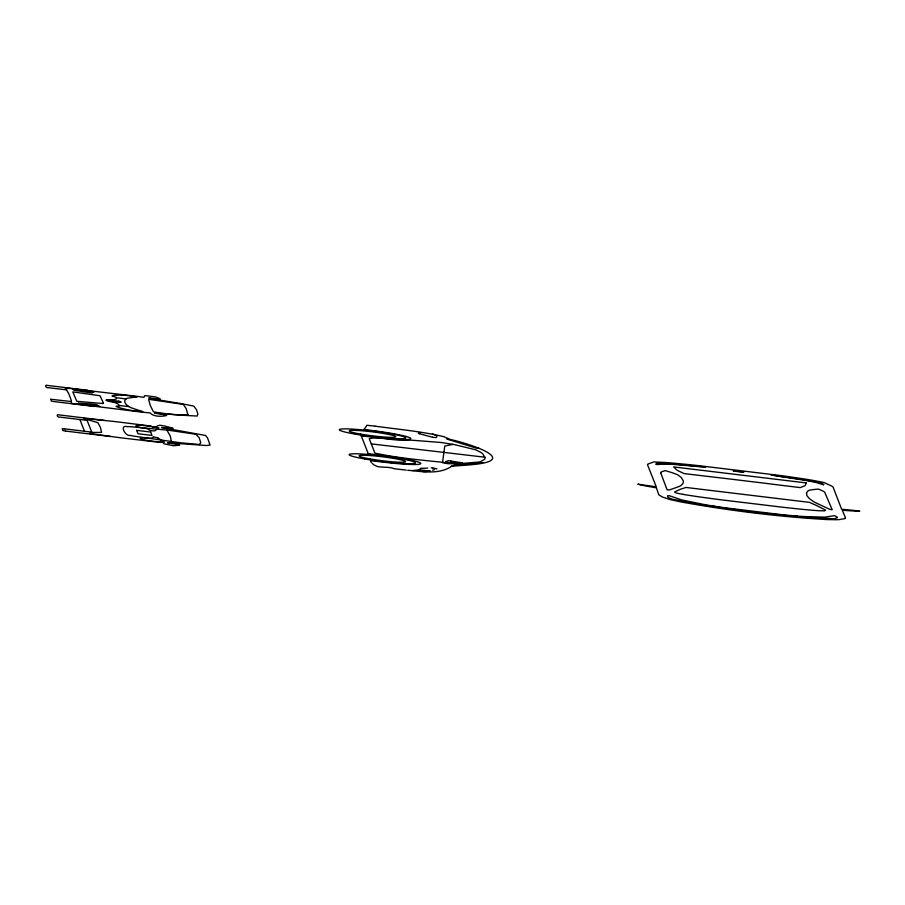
<?xml version="1.0" encoding="UTF-8"?>
<svg xmlns="http://www.w3.org/2000/svg" width="905" height="905" viewBox="0 0 905 905"><rect width="100%" height="100%" fill="white"/><g stroke="black" fill="none" stroke-linecap="round" stroke-linejoin="round"><path stroke-width="1.36" d="M466.923 464.129L456.199 464.966A102.966 8.62 7.1 0 0 452.477 465.724C439.706 474.989 422.601 471.55 407.736 470.272M364.161 429.219L365.88 426.934A80.409 6.731 7.1 0 0 366.208 426.368L366.853 425.26L374.885 426.142M65.273 387.928L137.684 396.424A32.444 2.715 7.1 0 1 142.458 397.159L143.884 397.397L144.551 395.768L146.904 395.779L155.705 397.001L160.015 398.686A49.571 4.152 7.1 0 1 160.106 399.173L148.737 397.951L152.538 398.89A74.504 6.233 7.1 0 0 155.875 399.456L171.079 401.944A229.406 19.197 7.1 0 1 181.554 403.698L193.783 406.119L196.408 409.592L197.89 413.913L197.211 416.051L186.159 415.463A229.406 19.197 7.1 0 1 176.079 414.728L161.418 413.619A74.504 6.233 7.1 0 0 158.217 413.393L154.698 413.178L166.294 414.999A49.583 4.152 7.1 0 1 166.599 415.519C161.746 416.628 153.771 417.024 149.947 412.85L149.268 412.804A32.863 2.749 7.1 0 1 142.345 412.182L71.45 403.404L71.257 400.281L68.803 393.743L65.284 388.007M126.033 398.947C122.729 401.13 126.134 405.304 129.042 406.617A158.024 13.224 7.1 0 0 131.202 407.793L142.764 411.639L140.286 411.424A49.402 4.129 7.1 0 1 139.178 411.323L135.784 410.994A8.473 0.713 7.1 0 1 133.182 410.666L131.576 410.44A13.937 1.165 7.1 0 1 127.435 409.739L119.913 407.861A78.678 6.584 7.1 0 1 117.288 406.967L116.145 406.447A6.935 0.577 7.1 0 1 116.225 406.243L119.143 406.04A9.469 0.792 7.1 0 0 119.584 405.972L118.623 404.331L115.161 402.68A12.455 1.041 7.1 0 0 113.408 402.239L110.987 401.741A22.648 1.901 7.1 0 1 107.288 400.926L105.919 400.168L106.948 399.693A23.157 1.934 7.1 0 1 110.218 399.739L112.458 399.795A12.455 1.041 7.1 0 0 114.03 399.761L116.462 398.822L116.168 397.261A9.469 0.792 7.1 0 0 115.636 397.08L112.265 396.119A6.935 0.577 7.1 0 1 112.005 395.96L112.831 395.587A78.678 6.584 7.1 0 1 114.98 395.259L121.711 395.112A13.937 1.165 7.1 0 1 125.682 395.383L127.254 395.542A8.473 0.713 7.1 0 1 129.845 395.847L133.307 396.333A49.402 4.129 7.1 0 1 134.449 396.514L136.994 396.899L127.447 398.211A158.013 13.224 7.1 0 0 126.033 398.947A69.923 5.849 7.1 0 0 116.836 397.781L116.836 397.781M50.691 399.252L71.495 401.571M370.507 460.679L371.333 460.702M361.276 435.848L377.114 437.658M420.316 468.371L421.979 468.304M136.644 430.35L150.671 432.058M659.53 464.423L661.612 464.016A14.559 1.222 7.1 0 1 662.856 463.971L666.284 464.039A59.278 4.955 7.1 0 1 668.897 464.152L672.144 464.322A23.553 1.968 7.1 0 1 674.44 464.48L680.628 464.989A144.8 12.116 7.1 0 1 687.359 465.6L696.103 466.414A15.351 1.29 7.1 0 0 697.608 466.539L698.513 466.595A33.462 2.794 7.1 0 0 699.995 466.697L705.742 467.025L675.243 464.163A13.371 1.12 7.1 0 0 674.395 464.163L656.985 463.36A98.916 8.281 7.1 0 0 656.464 463.575L655.876 463.994A47.626 3.982 7.1 0 0 655.887 464.435L658.998 464.57M434.4 469.729L432.567 470.193M430.203 470.77L426.798 471.482M412.703 470.555A35.024 2.93 7.1 0 0 413.325 470.521L419.264 469.831M419.06 469.865L429.468 470.951M62.309 428.744L64.617 428.857M482.806 462.568L467.942 464.05M461.211 463.575A12.093 1.007 7.1 0 0 462.206 463.462L478.326 462.093A128.77 10.77 7.1 0 0 480.578 461.629L484.537 459.412A340.269 28.474 7.1 0 0 484.922 458.586A320.223 26.799 7.1 0 0 484.956 457.534L482.897 454.095A337.361 28.225 7.1 0 0 482.286 453.496A363.572 30.419 7.1 0 0 480.883 452.376L475.555 449.762L455.611 444.898A61.065 5.113 7.1 0 0 453.122 444.366L444.796 445.984L442.5 462.704L447.941 463.711L458.45 463.654M426.334 471.539L426.108 471.562A13.813 1.154 7.1 0 1 422.793 471.55L422.624 471.55M451.505 463.055L449.287 462.749A13.79 1.154 7.1 0 1 447.489 462.376M451.143 466.29L469.186 464.932A566.643 47.411 7.1 0 0 476.822 464.141C523.181 458.45 453.439 439.129 446.923 438.936A13.598 1.143 7.1 0 0 447.523 439.219L448.823 439.649M427.726 468.066L426.934 468.123M425.995 468.168L422.397 468.304M461.199 463.575A7.828 0.656 7.1 0 1 460.045 463.575L455 463.145M431.187 467.828L432.748 467.976M91.835 432.443L100.41 432.432A14.31 1.199 7.1 0 0 100.817 432.409A15.147 1.267 7.1 0 0 101.598 432.262L100.285 427.058L97.876 422.748A15.147 1.267 7.1 0 0 97.107 422.465A14.31 1.199 7.1 0 0 96.428 422.262L85.885 419.173A8.349 0.701 7.1 0 0 85.455 419.026L84.448 418.755A7.342 0.611 7.1 0 1 83.995 418.596A8.258 0.69 7.1 0 1 83.735 418.438L111.507 421.187A197.833 16.55 7.1 0 1 118.6 422.013L146.893 425.554A36.234 3.032 7.1 0 1 150.931 426.153C157.108 429.275 156.441 423.698 162.651 425.712A10.724 0.894 7.1 0 1 164.653 425.972L172.9 428.223A50.16 4.197 7.1 0 1 173.126 428.54L161.52 427.522L205.593 435.475L207.562 438.031L210.073 445.045L206.566 445.531L167.493 442.76L179.563 444.966A50.861 4.253 7.1 0 1 179.586 445.181L173.568 445.746L164.11 443.835A92.717 7.76 7.1 0 1 163.737 443.507L163.081 442.488L157.119 441.968A36.234 3.032 7.1 0 1 153.171 441.595L123.023 438.077A193.308 16.177 7.1 0 1 117.865 437.432L89.606 433.461A8.258 0.69 7.1 0 1 89.765 433.314A7.342 0.611 7.1 0 1 90.127 433.257L90.998 433.201A8.349 0.701 7.1 0 0 91.371 433.167L91.733 432.104L86.982 420.056M111.032 400.304L118.872 401.22M111.688 401.379L119.528 402.306M151.316 430.791L153.409 430.837A10.894 0.916 7.1 0 0 155.049 430.746L158.861 427.85L149.246 426.187A42.411 3.552 7.1 0 0 145.807 425.757C132.718 423.97 132.854 427.036 145.015 428.144A15.272 1.278 7.1 0 1 146.814 428.585L150.547 430.656M447.556 438.71L448.71 438.699L447.964 438.393A94.199 7.885 7.1 0 1 445.961 437.647L444.819 437.126A36.732 3.077 7.1 0 1 444.355 436.81C422.499 431.493 398.132 429.343 375.168 426.165M797.305 516.065L789.284 515.409A75.941 6.358 7.1 0 1 783.843 514.911L724.486 507.75A75.975 6.358 7.1 0 1 718.909 506.913L710.504 505.578M456.369 463.745C429.242 460.679 401.435 458.869 374.896 453.088L369.285 438.767C378.267 436.255 390.643 440.373 400.892 440.022A61.834 5.17 7.1 0 0 403.935 440.158L410.304 440.215A12.512 1.052 7.1 0 1 412.669 440.271L441.188 442.5L453.122 444.366M377.487 437.692L379.523 437.918A38.621 3.235 7.1 0 0 410.847 438.518A38.621 3.235 7.1 0 0 377.679 431.266L377.114 431.187M484.888 457.217L371.288 443.891M406.187 470.102L399.037 469.288M711.07 506.189L714.226 506.415L707.224 505.035A48.565 4.061 7.1 0 1 703.049 504.311L681.318 499.832L669.338 495.702L667.619 495.804L667.573 496.675A177.267 14.831 7.1 0 0 668.037 497.298L671.963 499.13L700.459 504.515A69.199 5.792 7.1 0 0 703.558 505.047L709.69 506.008A13.134 1.097 7.1 0 0 710.889 506.167M797.316 516.597L797.497 516.619A13.134 1.097 7.1 0 0 798.685 516.755L804.635 517.241A69.289 5.803 7.1 0 0 807.599 517.445L834.5 518.746L837.306 517.728A177.719 14.876 7.1 0 0 837.306 517.162L834.557 515.646L824.794 517.151L804.579 516.563A48.632 4.073 7.1 0 1 800.586 516.303L794.058 516.008L797.316 516.597L796.185 516.472A26.177 2.195 7.1 0 0 792.282 516.054L782.904 515.137A92.355 7.726 7.1 0 1 780.449 514.888A112.277 9.401 7.1 0 1 778.029 514.64L766.999 513.52A10.815 0.905 7.1 0 0 765.223 513.384L765.008 513.361A29.707 2.489 7.1 0 0 764.34 513.327L761.015 513.101A7.364 0.622 7.1 0 1 759.68 512.977L749.464 511.744A7.545 0.634 7.1 0 1 747.835 511.495L747.326 511.416A23.915 2.002 7.1 0 1 745.584 511.11L743.695 510.782A10.815 0.905 7.1 0 0 741.862 510.488L729.023 508.701A92.457 7.738 7.1 0 1 725.708 508.237L716.149 506.868M462.206 463.462A16.629 1.391 7.1 0 0 462.127 462.817L448.654 460.713L445.871 461.516A34.537 2.885 7.1 0 0 445.758 461.788L447.115 462.285M166.882 430.079L129.551 426.606A70.024 5.86 7.1 0 0 126.983 426.606C119.121 424.558 125.376 436.968 130.422 435.396A70.024 5.86 7.1 0 0 133.25 436.052L181.057 442.85L199.338 444.479L200.763 442.76L199.134 437.658L195.865 434.264L166.825 429.988L170.287 436.018L171.441 441.776M454.129 463.043L451.493 462.727M384.783 462.319L385.066 462.353A38.836 3.247 7.1 0 0 420.802 463.417L420.486 463.032A38.836 3.247 7.1 0 0 382.736 455.532L382.17 455.453M87.921 390.315L47.773 385.462C43.904 383.992 45.793 388.55 48.644 387.713L66.925 389.919M94.244 406.447L52.852 401.424L51.404 401.085L50.691 399.275M104.55 420.395L59.311 414.931C55.522 413.54 57.298 417.94 60.171 417.148L87.152 420.395M371.57 460.724L384.501 462.285M64.775 428.88L91.744 432.138M65.76 431.097L110.885 436.549M65.59 431.074L62.977 430.576M364.127 429.468L376.853 431.153M368.29 453.654L381.887 455.419M369.285 453.835L369.772 454.582M711.285 506.212L712.201 506.336A26.177 2.195 7.1 0 1 716.149 506.868M374.998 465.294C378.494 468.236 388.155 466.313 393.551 468.462M683.49 494.447L682.766 494.311M433.076 468.043L435.905 468.609M153.726 436.957L155.999 437.443A10.894 0.916 7.1 0 1 157.877 437.963M436.153 468.654L436.957 468.914M419.66 433.8L432.42 437.217M419.32 433.721L418.336 433.461A8.688 0.724 7.1 0 1 418.619 433.325M393.652 468.654L396.899 469.028A15.996 1.335 7.1 0 0 398.223 469.186M432.556 437.262L435.984 437.613A96.88 8.111 7.1 0 0 436.776 436.301A83.034 6.946 7.1 0 0 435.294 435.056L432.466 433.868M449.344 439.807L476.494 448.179A19.763 1.652 7.1 0 0 479.028 448.28M157.877 437.963L164.45 442.115L155.241 441.504A42.422 3.552 7.1 0 1 151.814 441.108C143.59 440.43 131.847 436.504 148.986 438.28A15.272 1.278 7.1 0 0 150.603 438.246L152.515 437.918L152.99 436.923M374.036 465.012L372.215 463.349M420.282 468.643L420.486 468.96A41.935 3.507 7.1 0 1 419.366 469.842M371.276 462.546L370.575 460.894M119.845 405.485L119.89 405.564A69.979 5.86 7.1 0 0 129.042 406.617M419.784 432.443L419.943 432.895A47.399 3.971 7.1 0 1 419.954 433.031L419.943 433.054A11.064 0.928 7.1 0 1 418.947 433.325M450.792 460.928L451.572 462.941M362.079 435.237L362.328 435.893M371.548 460.091L371.808 460.758M361.321 435.995L368.177 453.496M150.683 432.07L151.972 435.418L138.035 433.755L136.621 430.373M79.9 419.524L84.493 431.255M62.332 428.993L62.83 430.282M683.479 494.447A39.99 3.349 7.1 0 0 689.938 495.488L692.37 495.861A80.771 6.754 7.1 0 0 701.805 497.241L714.758 498.994A133.159 11.143 7.1 0 0 719.713 499.639L782.429 507.207A133.159 11.143 7.1 0 0 787.339 507.75L800.133 509.108A81.62 6.833 7.1 0 0 808.437 509.9L812.464 510.262A39.605 3.315 7.1 0 0 817.973 510.669L824.455 510.873L825.598 510.194A57.807 4.842 7.1 0 0 825.36 510.001L815.858 505.148A50.454 4.22 7.1 0 0 815.484 505.001A382.939 32.048 7.1 0 1 809.647 502.388L685.82 487.433A382.951 32.048 7.1 0 1 681.556 488.836A53.101 4.446 7.1 0 0 681.182 488.926L674.847 491.788A62.332 5.215 7.1 0 0 674.734 491.935L674.745 492.23A15.295 1.278 7.1 0 0 677.992 493.406A19.491 1.629 7.1 0 0 682.494 494.266M118.793 401.22A9.095 0.758 7.1 0 1 119.392 402.273M111.768 401.379A9.095 0.758 7.1 0 1 111.168 400.327M806.457 493.067L806.955 495.657L808.832 498.01A591.338 49.481 7.1 0 0 810.597 499.537L813.278 501.415A355.36 29.741 7.1 0 0 815.473 502.682L829.84 509.345A34.481 2.885 7.1 0 0 832.193 509.753L824.738 492.241A110.874 9.276 7.1 0 0 823.267 491.245L818.561 489.107L814.907 489.401A151.678 12.693 7.1 0 0 812.52 489.684L809.737 490.182A109.72 9.186 7.1 0 0 808.154 490.68L806.457 493.067M94.041 391.729L92.208 392.917L87.412 392.318A135.32 11.324 7.1 0 1 83.373 391.718L74.142 390.236L72.739 389.308A36.46 3.054 7.1 0 1 72.705 389.173L94.041 391.729M660.763 472.93L667.098 489.82A34.017 2.851 7.1 0 0 669.349 489.978L679.678 486.29A356.072 29.797 7.1 0 0 681.035 485.453L682.438 484.073A593.567 49.673 7.1 0 0 683.128 482.84L683.354 481.992A405.791 33.96 7.1 0 0 683.252 480.725L681.08 477.297L677.845 474.955A109.72 9.186 7.1 0 0 675.696 474.005L672.223 472.749A151.078 12.636 7.1 0 0 669.361 471.833L665.186 470.611L661.691 471.754A110.704 9.265 7.1 0 0 660.888 472.467L660.763 472.93M187.878 414.569C177.595 415.621 164.891 413.664 154.02 411.933A23.292 1.946 7.1 0 1 153.273 411.492L150.321 405.531L148.669 399.739A23.1 1.934 7.1 0 1 149.314 399.388L183.296 404.411L186.192 408.596L187.878 414.569M806.151 482.919L805.382 485.182A258.717 21.652 7.1 0 1 804.568 485.917L800.144 487.603L775.981 484.639A480.747 40.227 7.1 0 0 761.874 482.874L722.303 478.1A480.747 40.227 7.1 0 0 708.242 476.46L684.112 473.598L677.868 470.634A257.823 21.573 7.1 0 1 676.363 469.605L673.659 466.923L806.151 482.919M845.451 517.671L844.919 518.61L843.166 518.927A28.474 2.387 7.1 0 0 842.114 519.029L839.421 519.583A13.813 1.154 7.1 0 1 838.743 519.651L836.435 519.696A91.19 7.636 7.1 0 1 834.636 519.685L830.168 519.617A186.17 15.577 7.1 0 1 826.457 519.538C777.859 516.676 729.351 510.646 681.442 502.026A186.17 15.577 7.1 0 1 677.438 501.189L672.585 500.126A88 7.364 7.1 0 1 670.062 499.549L663.829 497.512A28.474 2.387 7.1 0 0 662.584 497.139L658.783 494.786L656.408 487.829L647.539 486.29A62.253 5.204 7.1 0 1 645.616 485.94A65.726 5.498 7.1 0 1 642.222 485.306L637.844 484.164L656.283 486.856L647.482 464.661A126.553 10.588 7.1 0 1 647.935 464.073L653.806 461.935L664.949 462.455A65.658 5.498 7.1 0 1 670.515 462.885L686.465 464.367A147.085 12.308 7.1 0 1 698.185 465.589L778.096 475.238A147.108 12.308 7.1 0 1 789.975 476.856L806.287 479.265A65.805 5.509 7.1 0 1 812.057 480.216L823.878 482.467L832.08 486.29A126.214 10.566 7.1 0 1 833.075 487.071L841.627 509.221L859.75 510.997A7.998 0.667 7.1 0 1 859.648 511.121L855.825 511.087A65.726 5.498 7.1 0 1 853.483 510.974A62.253 5.204 7.1 0 1 850.791 510.827L842.306 510.273L845.451 517.671M103.374 402.985L103.068 403.438A7.172 0.6 7.1 0 1 102.604 403.506L76.823 401.3L72.785 391.888L99.527 395.666A7.172 0.6 7.1 0 1 100.093 395.858L103.374 402.985M78.294 403.234L78.396 403.743A36.483 3.054 7.1 0 0 78.464 403.856L99.81 406.481L96.812 404.682L92.039 404.128A135.399 11.335 7.1 0 0 88.079 403.754L78.294 403.234M823.652 484.763L817.011 482.772A14.525 1.21 7.1 0 0 815.597 482.41L811.887 481.618A59.278 4.955 7.1 0 0 809.104 481.075L805.676 480.431A23.553 1.968 7.1 0 0 803.289 480.023L796.898 479.028A146.52 12.263 7.1 0 0 791.4 478.191L781.06 476.675A15.351 1.29 7.1 0 1 779.51 476.426L770.97 474.899L802.147 479.48A13.371 1.12 7.1 0 1 803.074 479.695L818.493 482.161L823.29 484.198A48.067 4.027 7.1 0 1 823.652 484.684L823.652 484.763M733.367 470.86L736.727 471.482A12.082 1.007 7.1 0 0 740.573 471.946L743.82 472.195L740.426 471.573A12.093 1.007 7.1 0 0 736.58 471.109L733.389 470.86M364.76 458.982A33.485 2.806 7.1 0 0 415.497 462.941A33.485 2.806 7.1 0 0 366.593 454.321A33.485 2.806 7.1 0 0 364.76 458.982M355.292 434.14A33.485 2.806 7.1 0 0 405.757 438.031A33.485 2.806 7.1 0 0 356.559 429.4A33.485 2.806 7.1 0 0 355.292 434.14M360.665 434.095A23.496 1.968 7.1 0 0 395.858 436.764A23.496 1.968 7.1 0 0 361.095 430.712A23.496 1.968 7.1 0 0 360.665 434.095M370.417 458.982A23.496 1.968 7.1 0 0 405.598 461.652A23.496 1.968 7.1 0 0 370.846 455.611A23.496 1.968 7.1 0 0 370.417 458.982"/></g></svg>
